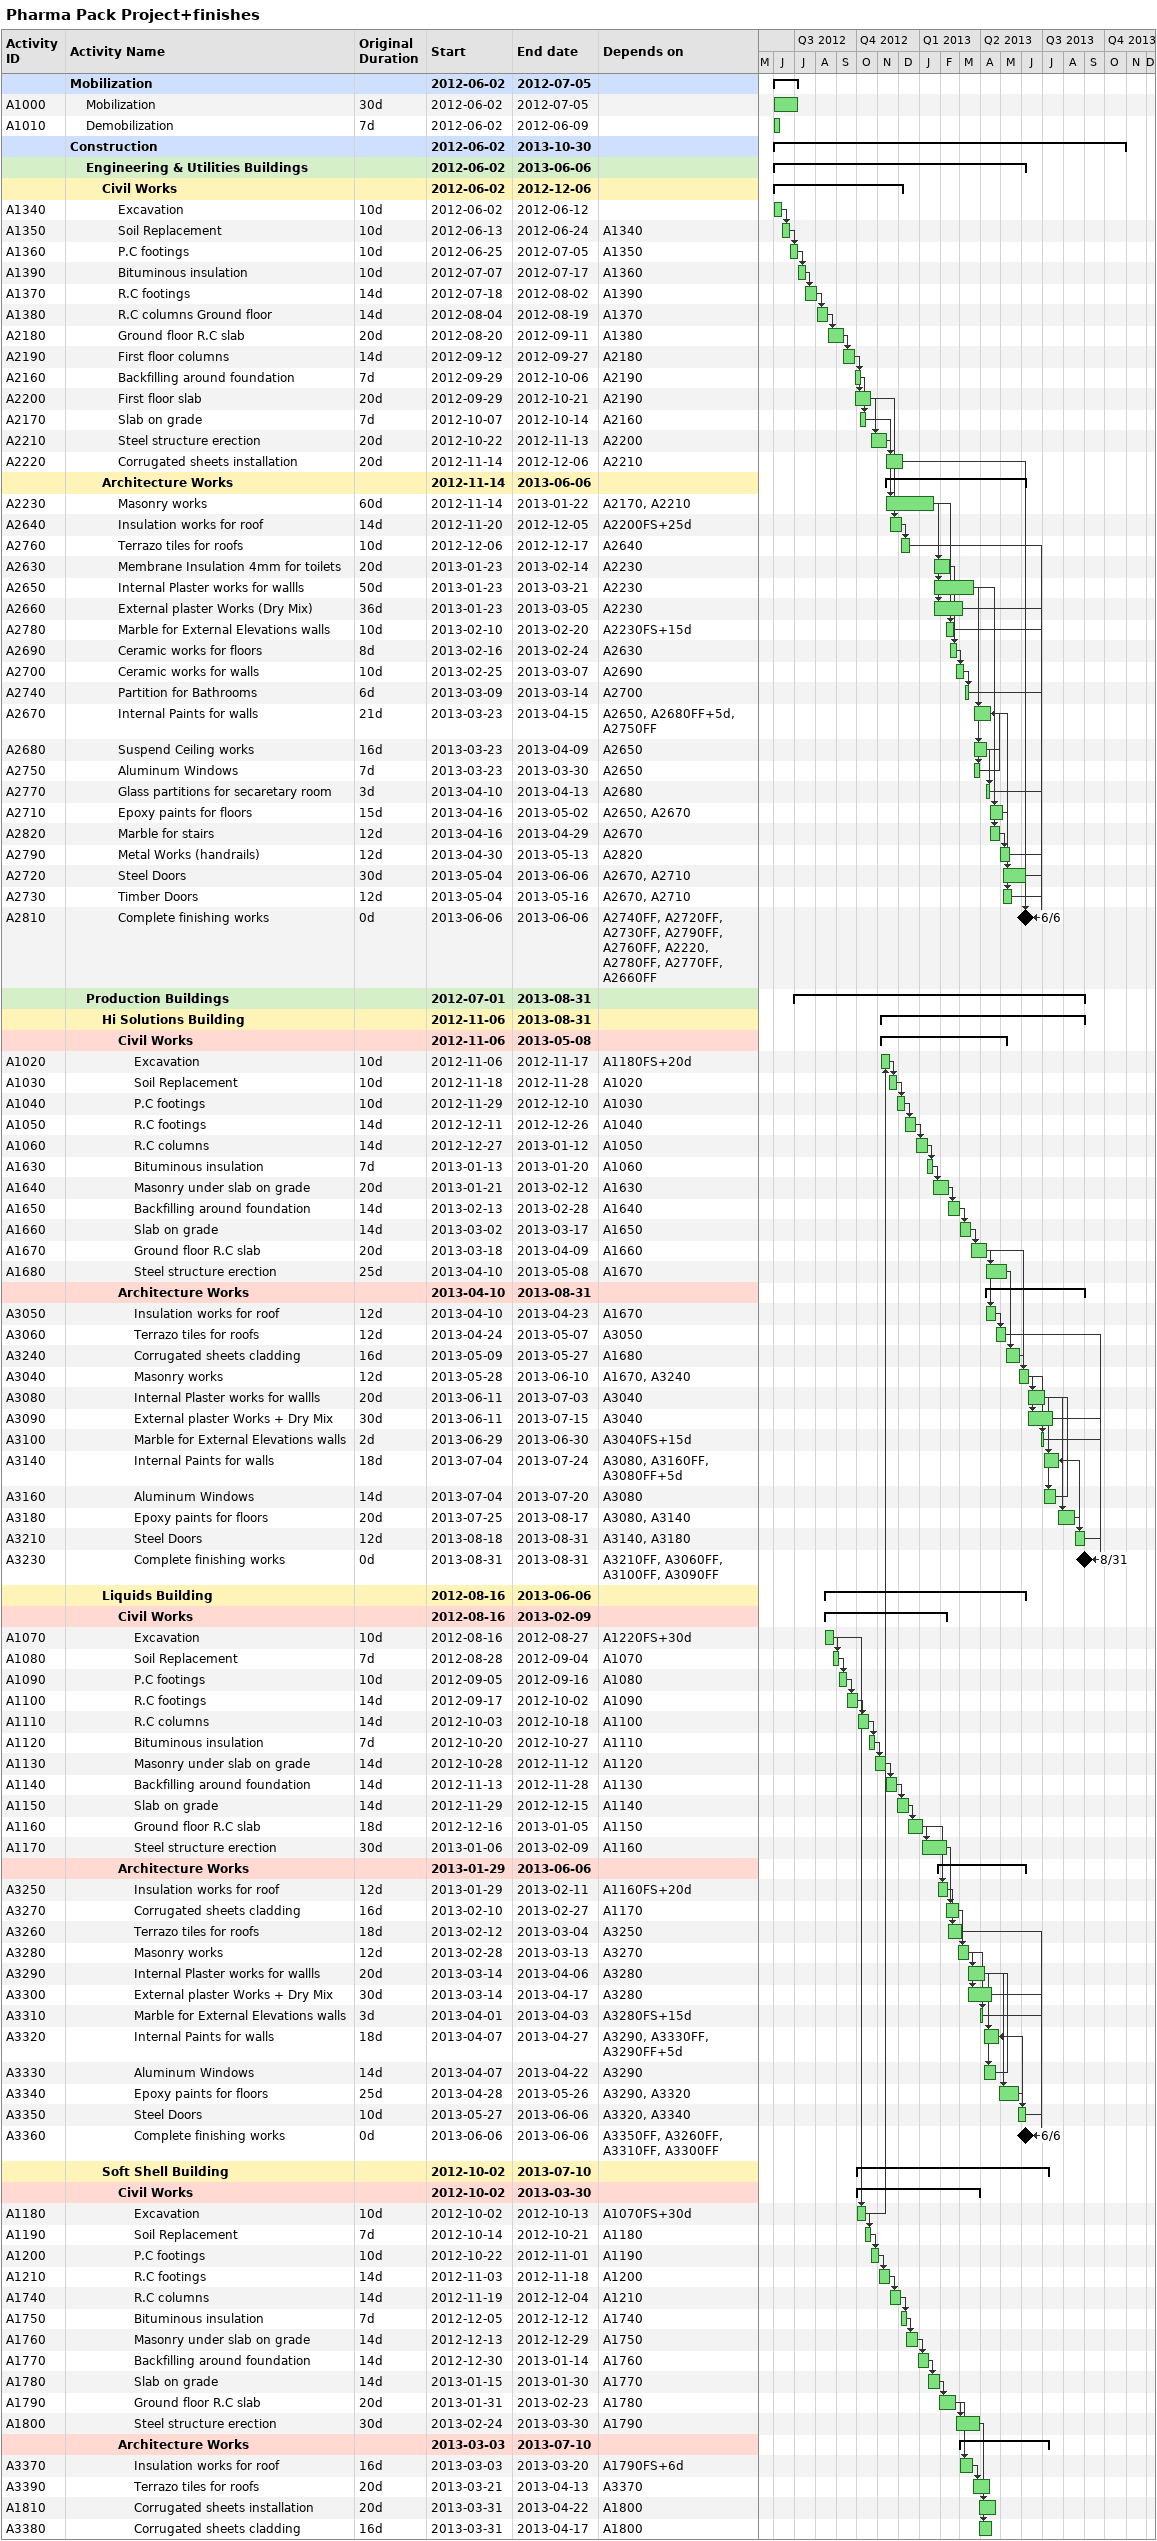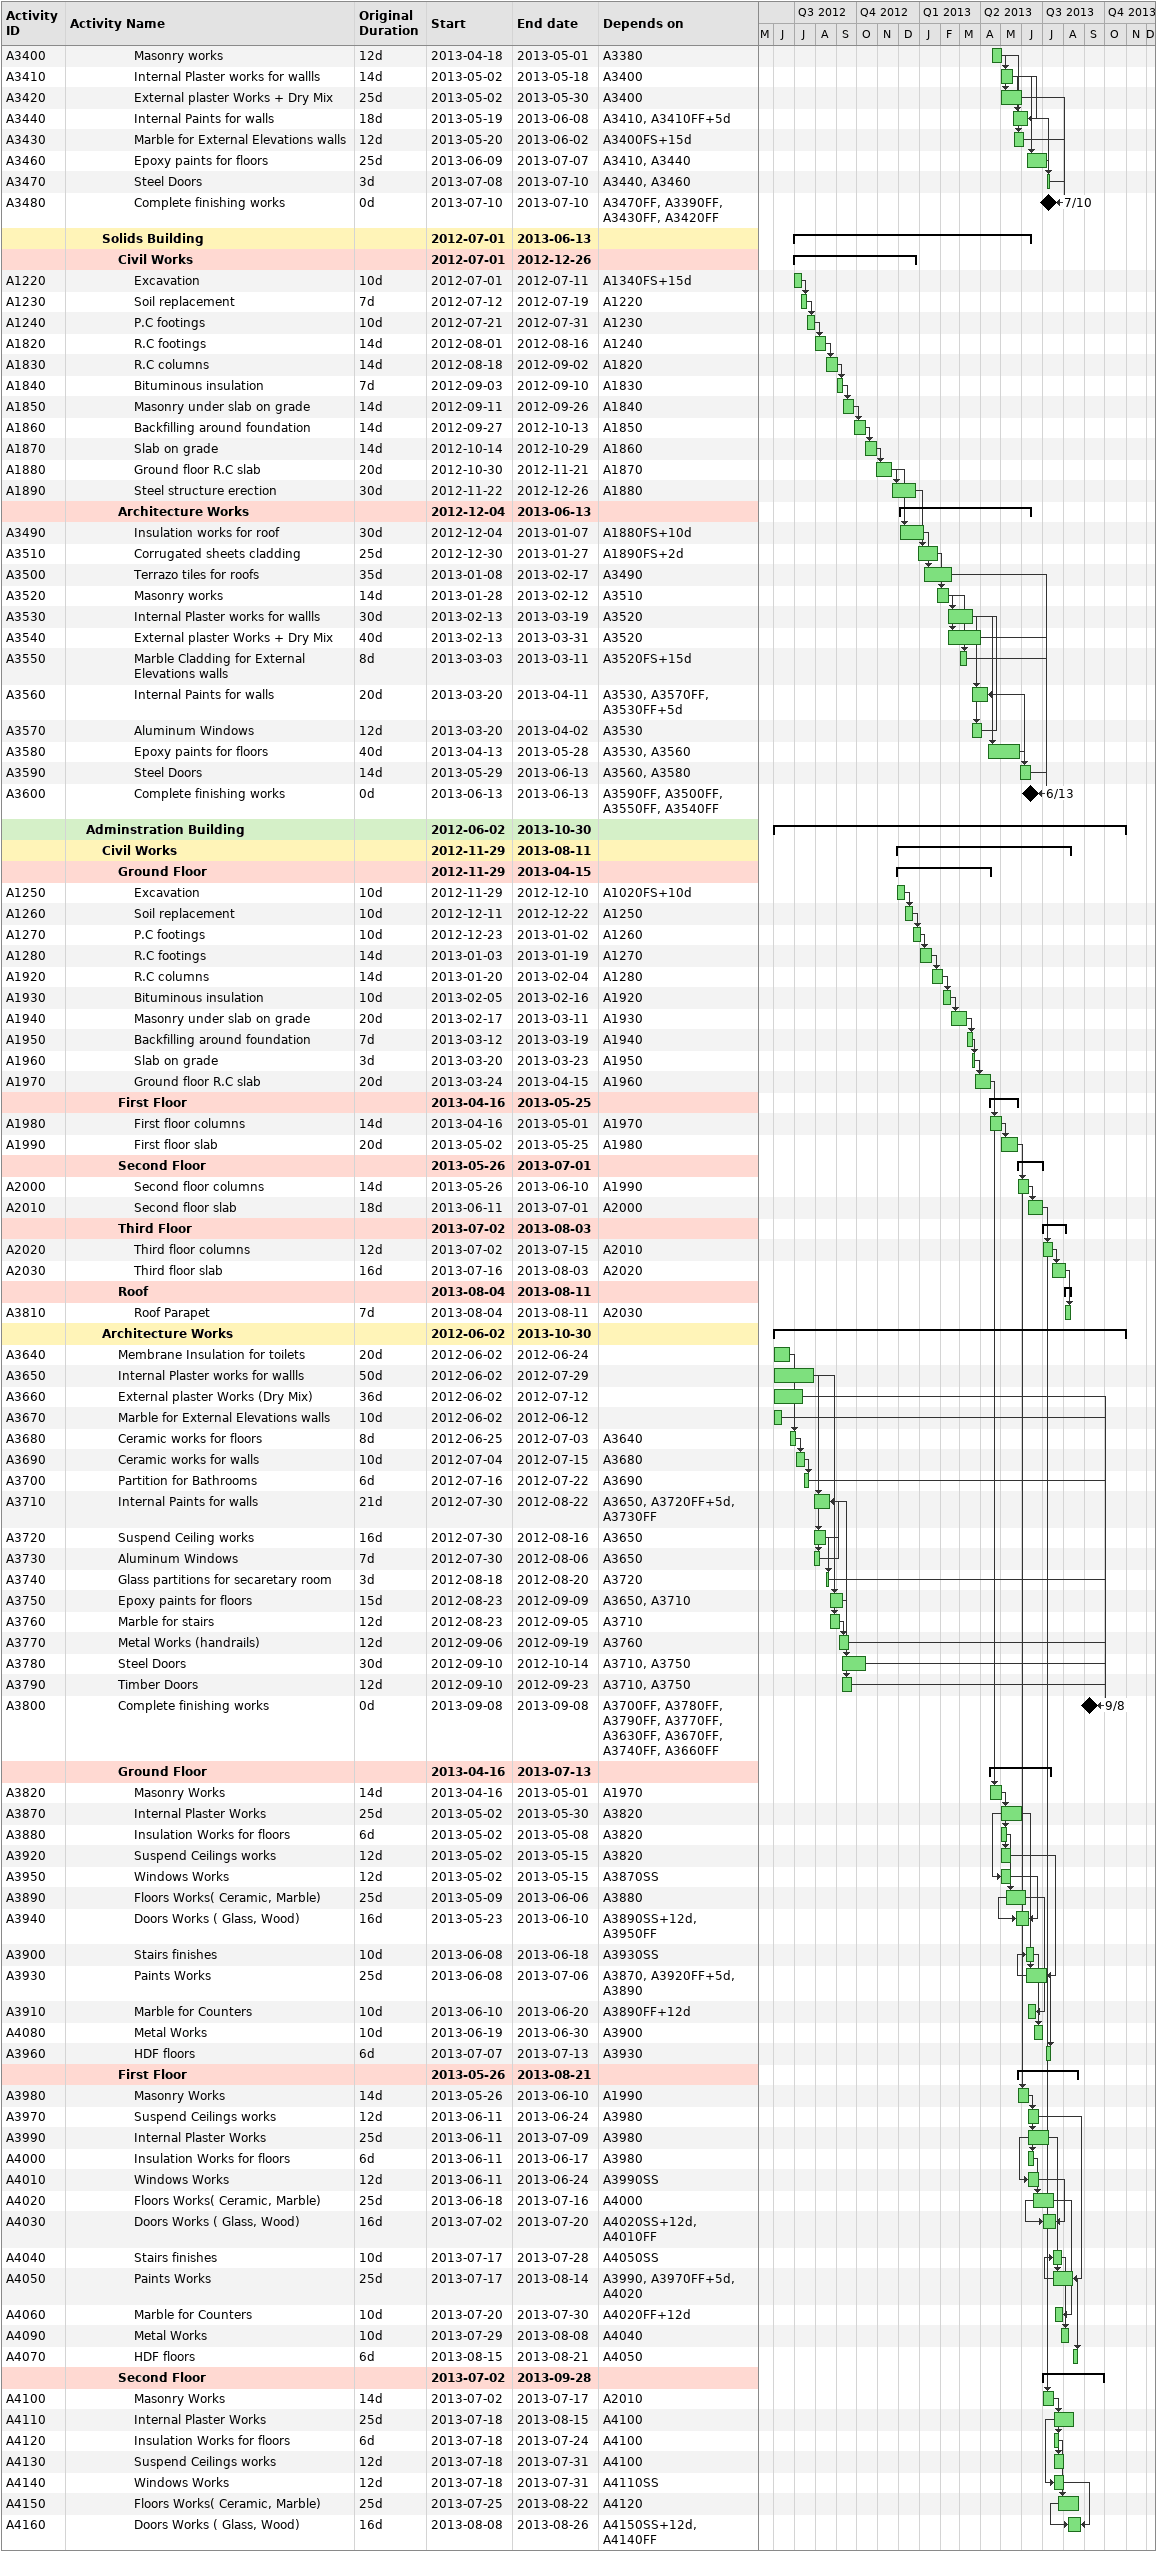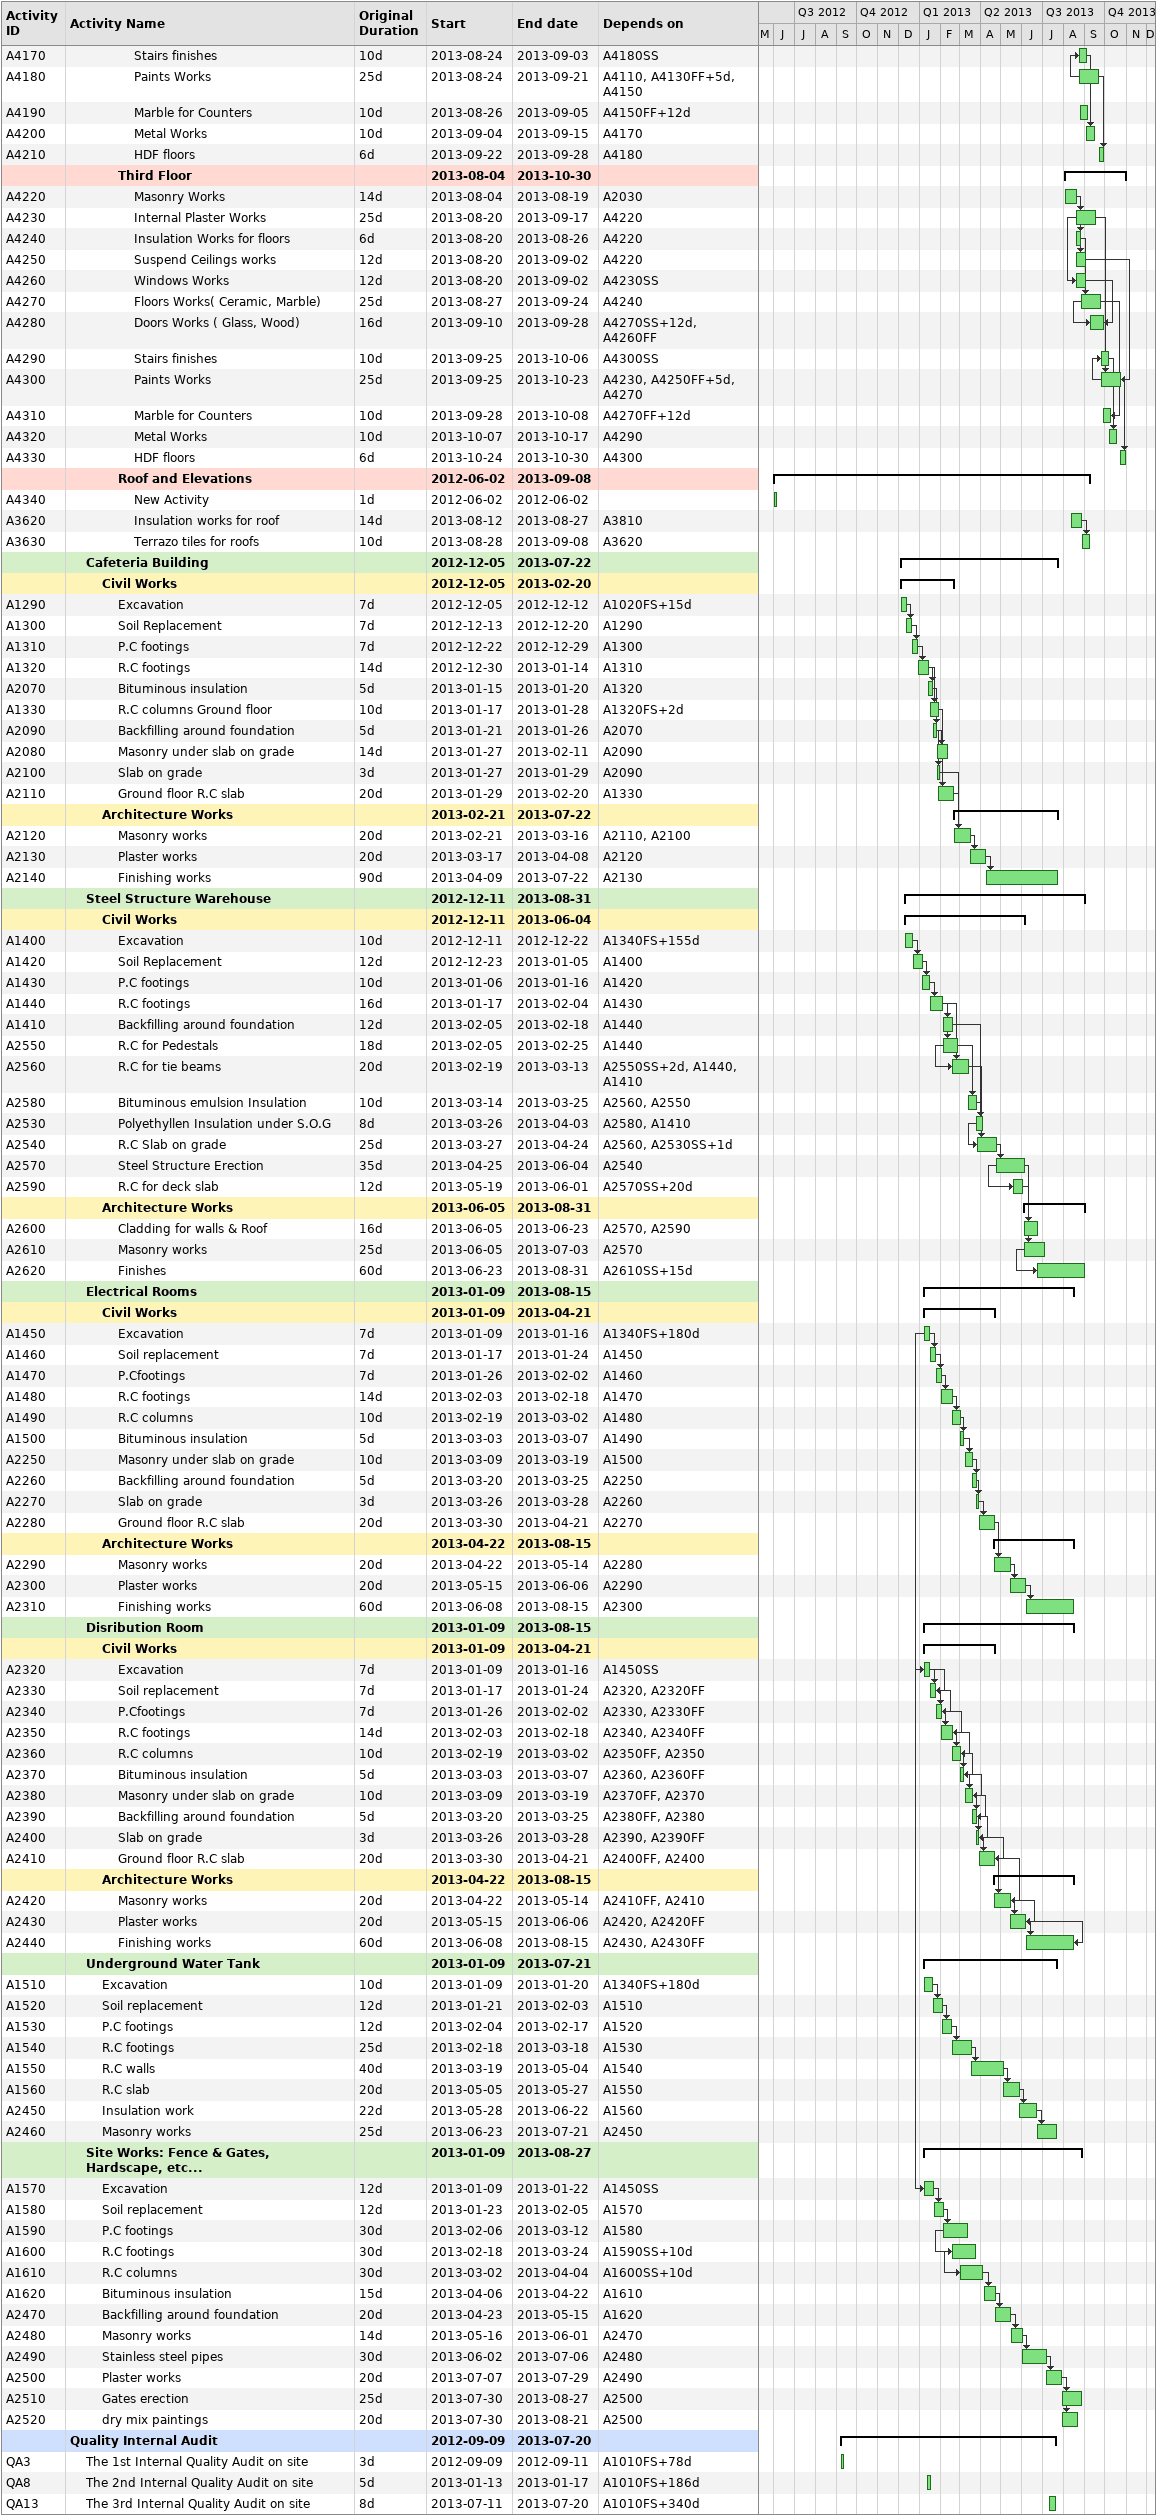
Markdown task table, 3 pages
Pharma Pack Project+finishes

| ID | Level | Task | Original duration | Start | Finish | Predecessors |
|---|---|---|---|---|---|---|
|  | 1 | **Mobilization** |  | 2012-06-02 | 2012-07-05 |  |
| A1000 | 2 | Mobilization | 30d | 2012-06-02 | 2012-07-05 |  |
| A1010 | 2 | Demobilization | 7d | 2012-06-02 | 2012-06-09 |  |
|  | 1 | **Construction** |  | 2012-06-02 | 2013-10-30 |  |
|  | 2 | **Engineering & Utilities Buildings** |  | 2012-06-02 | 2013-06-06 |  |
|  | 3 | **Civil Works** |  | 2012-06-02 | 2012-12-06 |  |
| A1340 | 4 | Excavation | 10d | 2012-06-02 | 2012-06-12 |  |
| A1350 | 4 | Soil Replacement | 10d | 2012-06-13 | 2012-06-24 | A1340 |
| A1360 | 4 | P.C footings | 10d | 2012-06-25 | 2012-07-05 | A1350 |
| A1390 | 4 | Bituminous insulation | 10d | 2012-07-07 | 2012-07-17 | A1360 |
| A1370 | 4 | R.C footings | 14d | 2012-07-18 | 2012-08-02 | A1390 |
| A1380 | 4 | R.C columns Ground floor | 14d | 2012-08-04 | 2012-08-19 | A1370 |
| A2180 | 4 | Ground floor R.C slab | 20d | 2012-08-20 | 2012-09-11 | A1380 |
| A2190 | 4 | First floor columns | 14d | 2012-09-12 | 2012-09-27 | A2180 |
| A2160 | 4 | Backfilling around foundation | 7d | 2012-09-29 | 2012-10-06 | A2190 |
| A2200 | 4 | First floor slab | 20d | 2012-09-29 | 2012-10-21 | A2190 |
| A2170 | 4 | Slab on grade | 7d | 2012-10-07 | 2012-10-14 | A2160 |
| A2210 | 4 | Steel structure erection | 20d | 2012-10-22 | 2012-11-13 | A2200 |
| A2220 | 4 | Corrugated sheets installation | 20d | 2012-11-14 | 2012-12-06 | A2210 |
|  | 3 | **Architecture Works** |  | 2012-11-14 | 2013-06-06 |  |
| A2230 | 4 | Masonry works | 60d | 2012-11-14 | 2013-01-22 | A2170, A2210 |
| A2640 | 4 | Insulation works for roof | 14d | 2012-11-20 | 2012-12-05 | A2200FS+25d |
| A2760 | 4 | Terrazo tiles for roofs | 10d | 2012-12-06 | 2012-12-17 | A2640 |
| A2630 | 4 | Membrane Insulation 4mm for toilets | 20d | 2013-01-23 | 2013-02-14 | A2230 |
| A2650 | 4 | Internal Plaster works for wallls | 50d | 2013-01-23 | 2013-03-21 | A2230 |
| A2660 | 4 | External plaster Works (Dry Mix) | 36d | 2013-01-23 | 2013-03-05 | A2230 |
| A2780 | 4 | Marble for External Elevations walls | 10d | 2013-02-10 | 2013-02-20 | A2230FS+15d |
| A2690 | 4 | Ceramic works for floors | 8d | 2013-02-16 | 2013-02-24 | A2630 |
| A2700 | 4 | Ceramic works for walls | 10d | 2013-02-25 | 2013-03-07 | A2690 |
| A2740 | 4 | Partition for Bathrooms | 6d | 2013-03-09 | 2013-03-14 | A2700 |
| A2670 | 4 | Internal Paints for walls | 21d | 2013-03-23 | 2013-04-15 | A2650, A2680FF+5d, A2750FF |
| A2680 | 4 | Suspend Ceiling works | 16d | 2013-03-23 | 2013-04-09 | A2650 |
| A2750 | 4 | Aluminum Windows | 7d | 2013-03-23 | 2013-03-30 | A2650 |
| A2770 | 4 | Glass partitions for secaretary room | 3d | 2013-04-10 | 2013-04-13 | A2680 |
| A2710 | 4 | Epoxy paints for floors | 15d | 2013-04-16 | 2013-05-02 | A2650, A2670 |
| A2820 | 4 | Marble for stairs | 12d | 2013-04-16 | 2013-04-29 | A2670 |
| A2790 | 4 | Metal Works (handrails) | 12d | 2013-04-30 | 2013-05-13 | A2820 |
| A2720 | 4 | Steel Doors | 30d | 2013-05-04 | 2013-06-06 | A2670, A2710 |
| A2730 | 4 | Timber Doors | 12d | 2013-05-04 | 2013-05-16 | A2670, A2710 |
| A2810 | 4 | Complete finishing works | 0d | 2013-06-06 | 2013-06-06 | A2740FF, A2720FF, A2730FF, A2790FF, A2760FF, A2220, A2780FF, A2770FF, A2660FF |
|  | 2 | **Production Buildings** |  | 2012-07-01 | 2013-08-31 |  |
|  | 3 | **Hi Solutions Building** |  | 2012-11-06 | 2013-08-31 |  |
|  | 4 | **Civil Works** |  | 2012-11-06 | 2013-05-08 |  |
| A1020 | 5 | Excavation | 10d | 2012-11-06 | 2012-11-17 | A1180FS+20d |
| A1030 | 5 | Soil Replacement | 10d | 2012-11-18 | 2012-11-28 | A1020 |
| A1040 | 5 | P.C footings | 10d | 2012-11-29 | 2012-12-10 | A1030 |
| A1050 | 5 | R.C footings | 14d | 2012-12-11 | 2012-12-26 | A1040 |
| A1060 | 5 | R.C columns | 14d | 2012-12-27 | 2013-01-12 | A1050 |
| A1630 | 5 | Bituminous insulation | 7d | 2013-01-13 | 2013-01-20 | A1060 |
| A1640 | 5 | Masonry under slab on grade | 20d | 2013-01-21 | 2013-02-12 | A1630 |
| A1650 | 5 | Backfilling around foundation | 14d | 2013-02-13 | 2013-02-28 | A1640 |
| A1660 | 5 | Slab on grade | 14d | 2013-03-02 | 2013-03-17 | A1650 |
| A1670 | 5 | Ground floor R.C slab | 20d | 2013-03-18 | 2013-04-09 | A1660 |
| A1680 | 5 | Steel structure erection | 25d | 2013-04-10 | 2013-05-08 | A1670 |
|  | 4 | **Architecture Works** |  | 2013-04-10 | 2013-08-31 |  |
| A3050 | 5 | Insulation works for roof | 12d | 2013-04-10 | 2013-04-23 | A1670 |
| A3060 | 5 | Terrazo tiles for roofs | 12d | 2013-04-24 | 2013-05-07 | A3050 |
| A3240 | 5 | Corrugated sheets cladding | 16d | 2013-05-09 | 2013-05-27 | A1680 |
| A3040 | 5 | Masonry works | 12d | 2013-05-28 | 2013-06-10 | A1670, A3240 |
| A3080 | 5 | Internal Plaster works for wallls | 20d | 2013-06-11 | 2013-07-03 | A3040 |
| A3090 | 5 | External plaster Works + Dry Mix | 30d | 2013-06-11 | 2013-07-15 | A3040 |
| A3100 | 5 | Marble for External Elevations walls | 2d | 2013-06-29 | 2013-06-30 | A3040FS+15d |
| A3140 | 5 | Internal Paints for walls | 18d | 2013-07-04 | 2013-07-24 | A3080, A3160FF, A3080FF+5d |
| A3160 | 5 | Aluminum Windows | 14d | 2013-07-04 | 2013-07-20 | A3080 |
| A3180 | 5 | Epoxy paints for floors | 20d | 2013-07-25 | 2013-08-17 | A3080, A3140 |
| A3210 | 5 | Steel Doors | 12d | 2013-08-18 | 2013-08-31 | A3140, A3180 |
| A3230 | 5 | Complete finishing works | 0d | 2013-08-31 | 2013-08-31 | A3210FF, A3060FF, A3100FF, A3090FF |
|  | 3 | **Liquids Building** |  | 2012-08-16 | 2013-06-06 |  |
|  | 4 | **Civil Works** |  | 2012-08-16 | 2013-02-09 |  |
| A1070 | 5 | Excavation | 10d | 2012-08-16 | 2012-08-27 | A1220FS+30d |
| A1080 | 5 | Soil Replacement | 7d | 2012-08-28 | 2012-09-04 | A1070 |
| A1090 | 5 | P.C footings | 10d | 2012-09-05 | 2012-09-16 | A1080 |
| A1100 | 5 | R.C footings | 14d | 2012-09-17 | 2012-10-02 | A1090 |
| A1110 | 5 | R.C columns | 14d | 2012-10-03 | 2012-10-18 | A1100 |
| A1120 | 5 | Bituminous insulation | 7d | 2012-10-20 | 2012-10-27 | A1110 |
| A1130 | 5 | Masonry under slab on grade | 14d | 2012-10-28 | 2012-11-12 | A1120 |
| A1140 | 5 | Backfilling around foundation | 14d | 2012-11-13 | 2012-11-28 | A1130 |
| A1150 | 5 | Slab on grade | 14d | 2012-11-29 | 2012-12-15 | A1140 |
| A1160 | 5 | Ground floor R.C slab | 18d | 2012-12-16 | 2013-01-05 | A1150 |
| A1170 | 5 | Steel structure erection | 30d | 2013-01-06 | 2013-02-09 | A1160 |
|  | 4 | **Architecture Works** |  | 2013-01-29 | 2013-06-06 |  |
| A3250 | 5 | Insulation works for roof | 12d | 2013-01-29 | 2013-02-11 | A1160FS+20d |
| A3270 | 5 | Corrugated sheets cladding | 16d | 2013-02-10 | 2013-02-27 | A1170 |
| A3260 | 5 | Terrazo tiles for roofs | 18d | 2013-02-12 | 2013-03-04 | A3250 |
| A3280 | 5 | Masonry works | 12d | 2013-02-28 | 2013-03-13 | A3270 |
| A3290 | 5 | Internal Plaster works for wallls | 20d | 2013-03-14 | 2013-04-06 | A3280 |
| A3300 | 5 | External plaster Works + Dry Mix | 30d | 2013-03-14 | 2013-04-17 | A3280 |
| A3310 | 5 | Marble for External Elevations walls | 3d | 2013-04-01 | 2013-04-03 | A3280FS+15d |
| A3320 | 5 | Internal Paints for walls | 18d | 2013-04-07 | 2013-04-27 | A3290, A3330FF, A3290FF+5d |
| A3330 | 5 | Aluminum Windows | 14d | 2013-04-07 | 2013-04-22 | A3290 |
| A3340 | 5 | Epoxy paints for floors | 25d | 2013-04-28 | 2013-05-26 | A3290, A3320 |
| A3350 | 5 | Steel Doors | 10d | 2013-05-27 | 2013-06-06 | A3320, A3340 |
| A3360 | 5 | Complete finishing works | 0d | 2013-06-06 | 2013-06-06 | A3350FF, A3260FF, A3310FF, A3300FF |
|  | 3 | **Soft Shell Building** |  | 2012-10-02 | 2013-07-10 |  |
|  | 4 | **Civil Works** |  | 2012-10-02 | 2013-03-30 |  |
| A1180 | 5 | Excavation | 10d | 2012-10-02 | 2012-10-13 | A1070FS+30d |
| A1190 | 5 | Soil Replacement | 7d | 2012-10-14 | 2012-10-21 | A1180 |
| A1200 | 5 | P.C footings | 10d | 2012-10-22 | 2012-11-01 | A1190 |
| A1210 | 5 | R.C footings | 14d | 2012-11-03 | 2012-11-18 | A1200 |
| A1740 | 5 | R.C columns | 14d | 2012-11-19 | 2012-12-04 | A1210 |
| A1750 | 5 | Bituminous insulation | 7d | 2012-12-05 | 2012-12-12 | A1740 |
| A1760 | 5 | Masonry under slab on grade | 14d | 2012-12-13 | 2012-12-29 | A1750 |
| A1770 | 5 | Backfilling around foundation | 14d | 2012-12-30 | 2013-01-14 | A1760 |
| A1780 | 5 | Slab on grade | 14d | 2013-01-15 | 2013-01-30 | A1770 |
| A1790 | 5 | Ground floor R.C slab | 20d | 2013-01-31 | 2013-02-23 | A1780 |
| A1800 | 5 | Steel structure erection | 30d | 2013-02-24 | 2013-03-30 | A1790 |
|  | 4 | **Architecture Works** |  | 2013-03-03 | 2013-07-10 |  |
| A3370 | 5 | Insulation works for roof | 16d | 2013-03-03 | 2013-03-20 | A1790FS+6d |
| A3390 | 5 | Terrazo tiles for roofs | 20d | 2013-03-21 | 2013-04-13 | A3370 |
| A1810 | 5 | Corrugated sheets installation | 20d | 2013-03-31 | 2013-04-22 | A1800 |
| A3380 | 5 | Corrugated sheets cladding | 16d | 2013-03-31 | 2013-04-17 | A1800 |
| A3400 | 5 | Masonry works | 12d | 2013-04-18 | 2013-05-01 | A3380 |
| A3410 | 5 | Internal Plaster works for wallls | 14d | 2013-05-02 | 2013-05-18 | A3400 |
| A3420 | 5 | External plaster Works + Dry Mix | 25d | 2013-05-02 | 2013-05-30 | A3400 |
| A3440 | 5 | Internal Paints for walls | 18d | 2013-05-19 | 2013-06-08 | A3410, A3410FF+5d |
| A3430 | 5 | Marble for External Elevations walls | 12d | 2013-05-20 | 2013-06-02 | A3400FS+15d |
| A3460 | 5 | Epoxy paints for floors | 25d | 2013-06-09 | 2013-07-07 | A3410, A3440 |
| A3470 | 5 | Steel Doors | 3d | 2013-07-08 | 2013-07-10 | A3440, A3460 |
| A3480 | 5 | Complete finishing works | 0d | 2013-07-10 | 2013-07-10 | A3470FF, A3390FF, A3430FF, A3420FF |
|  | 3 | **Solids Building** |  | 2012-07-01 | 2013-06-13 |  |
|  | 4 | **Civil Works** |  | 2012-07-01 | 2012-12-26 |  |
| A1220 | 5 | Excavation | 10d | 2012-07-01 | 2012-07-11 | A1340FS+15d |
| A1230 | 5 | Soil replacement | 7d | 2012-07-12 | 2012-07-19 | A1220 |
| A1240 | 5 | P.C footings | 10d | 2012-07-21 | 2012-07-31 | A1230 |
| A1820 | 5 | R.C footings | 14d | 2012-08-01 | 2012-08-16 | A1240 |
| A1830 | 5 | R.C columns | 14d | 2012-08-18 | 2012-09-02 | A1820 |
| A1840 | 5 | Bituminous insulation | 7d | 2012-09-03 | 2012-09-10 | A1830 |
| A1850 | 5 | Masonry under slab on grade | 14d | 2012-09-11 | 2012-09-26 | A1840 |
| A1860 | 5 | Backfilling around foundation | 14d | 2012-09-27 | 2012-10-13 | A1850 |
| A1870 | 5 | Slab on grade | 14d | 2012-10-14 | 2012-10-29 | A1860 |
| A1880 | 5 | Ground floor R.C slab | 20d | 2012-10-30 | 2012-11-21 | A1870 |
| A1890 | 5 | Steel structure erection | 30d | 2012-11-22 | 2012-12-26 | A1880 |
|  | 4 | **Architecture Works** |  | 2012-12-04 | 2013-06-13 |  |
| A3490 | 5 | Insulation works for roof | 30d | 2012-12-04 | 2013-01-07 | A1880FS+10d |
| A3510 | 5 | Corrugated sheets cladding | 25d | 2012-12-30 | 2013-01-27 | A1890FS+2d |
| A3500 | 5 | Terrazo tiles for roofs | 35d | 2013-01-08 | 2013-02-17 | A3490 |
| A3520 | 5 | Masonry works | 14d | 2013-01-28 | 2013-02-12 | A3510 |
| A3530 | 5 | Internal Plaster works for wallls | 30d | 2013-02-13 | 2013-03-19 | A3520 |
| A3540 | 5 | External plaster Works + Dry Mix | 40d | 2013-02-13 | 2013-03-31 | A3520 |
| A3550 | 5 | Marble Cladding for External Elevations walls | 8d | 2013-03-03 | 2013-03-11 | A3520FS+15d |
| A3560 | 5 | Internal Paints for walls | 20d | 2013-03-20 | 2013-04-11 | A3530, A3570FF, A3530FF+5d |
| A3570 | 5 | Aluminum Windows | 12d | 2013-03-20 | 2013-04-02 | A3530 |
| A3580 | 5 | Epoxy paints for floors | 40d | 2013-04-13 | 2013-05-28 | A3530, A3560 |
| A3590 | 5 | Steel Doors | 14d | 2013-05-29 | 2013-06-13 | A3560, A3580 |
| A3600 | 5 | Complete finishing works | 0d | 2013-06-13 | 2013-06-13 | A3590FF, A3500FF, A3550FF, A3540FF |
|  | 2 | **Adminstration Building** |  | 2012-06-02 | 2013-10-30 |  |
|  | 3 | **Civil Works** |  | 2012-11-29 | 2013-08-11 |  |
|  | 4 | **Ground Floor** |  | 2012-11-29 | 2013-04-15 |  |
| A1250 | 5 | Excavation | 10d | 2012-11-29 | 2012-12-10 | A1020FS+10d |
| A1260 | 5 | Soil replacement | 10d | 2012-12-11 | 2012-12-22 | A1250 |
| A1270 | 5 | P.C footings | 10d | 2012-12-23 | 2013-01-02 | A1260 |
| A1280 | 5 | R.C footings | 14d | 2013-01-03 | 2013-01-19 | A1270 |
| A1920 | 5 | R.C columns | 14d | 2013-01-20 | 2013-02-04 | A1280 |
| A1930 | 5 | Bituminous insulation | 10d | 2013-02-05 | 2013-02-16 | A1920 |
| A1940 | 5 | Masonry under slab on grade | 20d | 2013-02-17 | 2013-03-11 | A1930 |
| A1950 | 5 | Backfilling around foundation | 7d | 2013-03-12 | 2013-03-19 | A1940 |
| A1960 | 5 | Slab on grade | 3d | 2013-03-20 | 2013-03-23 | A1950 |
| A1970 | 5 | Ground floor R.C slab | 20d | 2013-03-24 | 2013-04-15 | A1960 |
|  | 4 | **First Floor** |  | 2013-04-16 | 2013-05-25 |  |
| A1980 | 5 | First floor columns | 14d | 2013-04-16 | 2013-05-01 | A1970 |
| A1990 | 5 | First floor slab | 20d | 2013-05-02 | 2013-05-25 | A1980 |
|  | 4 | **Second Floor** |  | 2013-05-26 | 2013-07-01 |  |
| A2000 | 5 | Second floor columns | 14d | 2013-05-26 | 2013-06-10 | A1990 |
| A2010 | 5 | Second floor slab | 18d | 2013-06-11 | 2013-07-01 | A2000 |
|  | 4 | **Third Floor** |  | 2013-07-02 | 2013-08-03 |  |
| A2020 | 5 | Third floor columns | 12d | 2013-07-02 | 2013-07-15 | A2010 |
| A2030 | 5 | Third floor slab | 16d | 2013-07-16 | 2013-08-03 | A2020 |
|  | 4 | **Roof** |  | 2013-08-04 | 2013-08-11 |  |
| A3810 | 5 | Roof Parapet | 7d | 2013-08-04 | 2013-08-11 | A2030 |
|  | 3 | **Architecture Works** |  | 2012-06-02 | 2013-10-30 |  |
| A3640 | 4 | Membrane Insulation for toilets | 20d | 2012-06-02 | 2012-06-24 |  |
| A3650 | 4 | Internal Plaster works for wallls | 50d | 2012-06-02 | 2012-07-29 |  |
| A3660 | 4 | External plaster Works (Dry Mix) | 36d | 2012-06-02 | 2012-07-12 |  |
| A3670 | 4 | Marble for External Elevations walls | 10d | 2012-06-02 | 2012-06-12 |  |
| A3680 | 4 | Ceramic works for floors | 8d | 2012-06-25 | 2012-07-03 | A3640 |
| A3690 | 4 | Ceramic works for walls | 10d | 2012-07-04 | 2012-07-15 | A3680 |
| A3700 | 4 | Partition for Bathrooms | 6d | 2012-07-16 | 2012-07-22 | A3690 |
| A3710 | 4 | Internal Paints for walls | 21d | 2012-07-30 | 2012-08-22 | A3650, A3720FF+5d, A3730FF |
| A3720 | 4 | Suspend Ceiling works | 16d | 2012-07-30 | 2012-08-16 | A3650 |
| A3730 | 4 | Aluminum Windows | 7d | 2012-07-30 | 2012-08-06 | A3650 |
| A3740 | 4 | Glass partitions for secaretary room | 3d | 2012-08-18 | 2012-08-20 | A3720 |
| A3750 | 4 | Epoxy paints for floors | 15d | 2012-08-23 | 2012-09-09 | A3650, A3710 |
| A3760 | 4 | Marble for stairs | 12d | 2012-08-23 | 2012-09-05 | A3710 |
| A3770 | 4 | Metal Works (handrails) | 12d | 2012-09-06 | 2012-09-19 | A3760 |
| A3780 | 4 | Steel Doors | 30d | 2012-09-10 | 2012-10-14 | A3710, A3750 |
| A3790 | 4 | Timber Doors | 12d | 2012-09-10 | 2012-09-23 | A3710, A3750 |
| A3800 | 4 | Complete finishing works | 0d | 2013-09-08 | 2013-09-08 | A3700FF, A3780FF, A3790FF, A3770FF, A3630FF, A3670FF, A3740FF, A3660FF |
|  | 4 | **Ground Floor** |  | 2013-04-16 | 2013-07-13 |  |
| A3820 | 5 | Masonry Works | 14d | 2013-04-16 | 2013-05-01 | A1970 |
| A3870 | 5 | Internal Plaster Works | 25d | 2013-05-02 | 2013-05-30 | A3820 |
| A3880 | 5 | Insulation Works for floors | 6d | 2013-05-02 | 2013-05-08 | A3820 |
| A3920 | 5 | Suspend Ceilings works | 12d | 2013-05-02 | 2013-05-15 | A3820 |
| A3950 | 5 | Windows Works | 12d | 2013-05-02 | 2013-05-15 | A3870SS |
| A3890 | 5 | Floors Works( Ceramic, Marble) | 25d | 2013-05-09 | 2013-06-06 | A3880 |
| A3940 | 5 | Doors Works ( Glass, Wood) | 16d | 2013-05-23 | 2013-06-10 | A3890SS+12d, A3950FF |
| A3900 | 5 | Stairs finishes | 10d | 2013-06-08 | 2013-06-18 | A3930SS |
| A3930 | 5 | Paints Works | 25d | 2013-06-08 | 2013-07-06 | A3870, A3920FF+5d, A3890 |
| A3910 | 5 | Marble for Counters | 10d | 2013-06-10 | 2013-06-20 | A3890FF+12d |
| A4080 | 5 | Metal Works | 10d | 2013-06-19 | 2013-06-30 | A3900 |
| A3960 | 5 | HDF floors | 6d | 2013-07-07 | 2013-07-13 | A3930 |
|  | 4 | **First Floor** |  | 2013-05-26 | 2013-08-21 |  |
| A3980 | 5 | Masonry Works | 14d | 2013-05-26 | 2013-06-10 | A1990 |
| A3970 | 5 | Suspend Ceilings works | 12d | 2013-06-11 | 2013-06-24 | A3980 |
| A3990 | 5 | Internal Plaster Works | 25d | 2013-06-11 | 2013-07-09 | A3980 |
| A4000 | 5 | Insulation Works for floors | 6d | 2013-06-11 | 2013-06-17 | A3980 |
| A4010 | 5 | Windows Works | 12d | 2013-06-11 | 2013-06-24 | A3990SS |
| A4020 | 5 | Floors Works( Ceramic, Marble) | 25d | 2013-06-18 | 2013-07-16 | A4000 |
| A4030 | 5 | Doors Works ( Glass, Wood) | 16d | 2013-07-02 | 2013-07-20 | A4020SS+12d, A4010FF |
| A4040 | 5 | Stairs finishes | 10d | 2013-07-17 | 2013-07-28 | A4050SS |
| A4050 | 5 | Paints Works | 25d | 2013-07-17 | 2013-08-14 | A3990, A3970FF+5d, A4020 |
| A4060 | 5 | Marble for Counters | 10d | 2013-07-20 | 2013-07-30 | A4020FF+12d |
| A4090 | 5 | Metal Works | 10d | 2013-07-29 | 2013-08-08 | A4040 |
| A4070 | 5 | HDF floors | 6d | 2013-08-15 | 2013-08-21 | A4050 |
|  | 4 | **Second Floor** |  | 2013-07-02 | 2013-09-28 |  |
| A4100 | 5 | Masonry Works | 14d | 2013-07-02 | 2013-07-17 | A2010 |
| A4110 | 5 | Internal Plaster Works | 25d | 2013-07-18 | 2013-08-15 | A4100 |
| A4120 | 5 | Insulation Works for floors | 6d | 2013-07-18 | 2013-07-24 | A4100 |
| A4130 | 5 | Suspend Ceilings works | 12d | 2013-07-18 | 2013-07-31 | A4100 |
| A4140 | 5 | Windows Works | 12d | 2013-07-18 | 2013-07-31 | A4110SS |
| A4150 | 5 | Floors Works( Ceramic, Marble) | 25d | 2013-07-25 | 2013-08-22 | A4120 |
| A4160 | 5 | Doors Works ( Glass, Wood) | 16d | 2013-08-08 | 2013-08-26 | A4150SS+12d, A4140FF |
| A4170 | 5 | Stairs finishes | 10d | 2013-08-24 | 2013-09-03 | A4180SS |
| A4180 | 5 | Paints Works | 25d | 2013-08-24 | 2013-09-21 | A4110, A4130FF+5d, A4150 |
| A4190 | 5 | Marble for Counters | 10d | 2013-08-26 | 2013-09-05 | A4150FF+12d |
| A4200 | 5 | Metal Works | 10d | 2013-09-04 | 2013-09-15 | A4170 |
| A4210 | 5 | HDF floors | 6d | 2013-09-22 | 2013-09-28 | A4180 |
|  | 4 | **Third Floor** |  | 2013-08-04 | 2013-10-30 |  |
| A4220 | 5 | Masonry Works | 14d | 2013-08-04 | 2013-08-19 | A2030 |
| A4230 | 5 | Internal Plaster Works | 25d | 2013-08-20 | 2013-09-17 | A4220 |
| A4240 | 5 | Insulation Works for floors | 6d | 2013-08-20 | 2013-08-26 | A4220 |
| A4250 | 5 | Suspend Ceilings works | 12d | 2013-08-20 | 2013-09-02 | A4220 |
| A4260 | 5 | Windows Works | 12d | 2013-08-20 | 2013-09-02 | A4230SS |
| A4270 | 5 | Floors Works( Ceramic, Marble) | 25d | 2013-08-27 | 2013-09-24 | A4240 |
| A4280 | 5 | Doors Works ( Glass, Wood) | 16d | 2013-09-10 | 2013-09-28 | A4270SS+12d, A4260FF |
| A4290 | 5 | Stairs finishes | 10d | 2013-09-25 | 2013-10-06 | A4300SS |
| A4300 | 5 | Paints Works | 25d | 2013-09-25 | 2013-10-23 | A4230, A4250FF+5d, A4270 |
| A4310 | 5 | Marble for Counters | 10d | 2013-09-28 | 2013-10-08 | A4270FF+12d |
| A4320 | 5 | Metal Works | 10d | 2013-10-07 | 2013-10-17 | A4290 |
| A4330 | 5 | HDF floors | 6d | 2013-10-24 | 2013-10-30 | A4300 |
|  | 4 | **Roof and Elevations** |  | 2012-06-02 | 2013-09-08 |  |
| A4340 | 5 | New Activity | 1d | 2012-06-02 | 2012-06-02 |  |
| A3620 | 5 | Insulation works for roof | 14d | 2013-08-12 | 2013-08-27 | A3810 |
| A3630 | 5 | Terrazo tiles for roofs | 10d | 2013-08-28 | 2013-09-08 | A3620 |
|  | 2 | **Cafeteria Building** |  | 2012-12-05 | 2013-07-22 |  |
|  | 3 | **Civil Works** |  | 2012-12-05 | 2013-02-20 |  |
| A1290 | 4 | Excavation | 7d | 2012-12-05 | 2012-12-12 | A1020FS+15d |
| A1300 | 4 | Soil Replacement | 7d | 2012-12-13 | 2012-12-20 | A1290 |
| A1310 | 4 | P.C footings | 7d | 2012-12-22 | 2012-12-29 | A1300 |
| A1320 | 4 | R.C footings | 14d | 2012-12-30 | 2013-01-14 | A1310 |
| A2070 | 4 | Bituminous insulation | 5d | 2013-01-15 | 2013-01-20 | A1320 |
| A1330 | 4 | R.C columns Ground floor | 10d | 2013-01-17 | 2013-01-28 | A1320FS+2d |
| A2090 | 4 | Backfilling around foundation | 5d | 2013-01-21 | 2013-01-26 | A2070 |
| A2080 | 4 | Masonry under slab on grade | 14d | 2013-01-27 | 2013-02-11 | A2090 |
| A2100 | 4 | Slab on grade | 3d | 2013-01-27 | 2013-01-29 | A2090 |
| A2110 | 4 | Ground floor R.C slab | 20d | 2013-01-29 | 2013-02-20 | A1330 |
|  | 3 | **Architecture Works** |  | 2013-02-21 | 2013-07-22 |  |
| A2120 | 4 | Masonry works | 20d | 2013-02-21 | 2013-03-16 | A2110, A2100 |
| A2130 | 4 | Plaster works | 20d | 2013-03-17 | 2013-04-08 | A2120 |
| A2140 | 4 | Finishing works | 90d | 2013-04-09 | 2013-07-22 | A2130 |
|  | 2 | **Steel Structure Warehouse** |  | 2012-12-11 | 2013-08-31 |  |
|  | 3 | **Civil Works** |  | 2012-12-11 | 2013-06-04 |  |
| A1400 | 4 | Excavation | 10d | 2012-12-11 | 2012-12-22 | A1340FS+155d |
| A1420 | 4 | Soil Replacement | 12d | 2012-12-23 | 2013-01-05 | A1400 |
| A1430 | 4 | P.C footings | 10d | 2013-01-06 | 2013-01-16 | A1420 |
| A1440 | 4 | R.C footings | 16d | 2013-01-17 | 2013-02-04 | A1430 |
| A1410 | 4 | Backfilling around foundation | 12d | 2013-02-05 | 2013-02-18 | A1440 |
| A2550 | 4 | R.C for Pedestals | 18d | 2013-02-05 | 2013-02-25 | A1440 |
| A2560 | 4 | R.C for tie beams | 20d | 2013-02-19 | 2013-03-13 | A2550SS+2d, A1440, A1410 |
| A2580 | 4 | Bituminous emulsion Insulation | 10d | 2013-03-14 | 2013-03-25 | A2560, A2550 |
| A2530 | 4 | Polyethyllen Insulation under S.O.G | 8d | 2013-03-26 | 2013-04-03 | A2580, A1410 |
| A2540 | 4 | R.C Slab on grade | 25d | 2013-03-27 | 2013-04-24 | A2560, A2530SS+1d |
| A2570 | 4 | Steel Structure Erection | 35d | 2013-04-25 | 2013-06-04 | A2540 |
| A2590 | 4 | R.C for deck slab | 12d | 2013-05-19 | 2013-06-01 | A2570SS+20d |
|  | 3 | **Architecture Works** |  | 2013-06-05 | 2013-08-31 |  |
| A2600 | 4 | Cladding for walls & Roof | 16d | 2013-06-05 | 2013-06-23 | A2570, A2590 |
| A2610 | 4 | Masonry works | 25d | 2013-06-05 | 2013-07-03 | A2570 |
| A2620 | 4 | Finishes | 60d | 2013-06-23 | 2013-08-31 | A2610SS+15d |
|  | 2 | **Electrical Rooms** |  | 2013-01-09 | 2013-08-15 |  |
|  | 3 | **Civil Works** |  | 2013-01-09 | 2013-04-21 |  |
| A1450 | 4 | Excavation | 7d | 2013-01-09 | 2013-01-16 | A1340FS+180d |
| A1460 | 4 | Soil replacement | 7d | 2013-01-17 | 2013-01-24 | A1450 |
| A1470 | 4 | P.Cfootings | 7d | 2013-01-26 | 2013-02-02 | A1460 |
| A1480 | 4 | R.C footings | 14d | 2013-02-03 | 2013-02-18 | A1470 |
| A1490 | 4 | R.C columns | 10d | 2013-02-19 | 2013-03-02 | A1480 |
| A1500 | 4 | Bituminous insulation | 5d | 2013-03-03 | 2013-03-07 | A1490 |
| A2250 | 4 | Masonry under slab on grade | 10d | 2013-03-09 | 2013-03-19 | A1500 |
| A2260 | 4 | Backfilling around foundation | 5d | 2013-03-20 | 2013-03-25 | A2250 |
| A2270 | 4 | Slab on grade | 3d | 2013-03-26 | 2013-03-28 | A2260 |
| A2280 | 4 | Ground floor R.C slab | 20d | 2013-03-30 | 2013-04-21 | A2270 |
|  | 3 | **Architecture Works** |  | 2013-04-22 | 2013-08-15 |  |
| A2290 | 4 | Masonry works | 20d | 2013-04-22 | 2013-05-14 | A2280 |
| A2300 | 4 | Plaster works | 20d | 2013-05-15 | 2013-06-06 | A2290 |
| A2310 | 4 | Finishing works | 60d | 2013-06-08 | 2013-08-15 | A2300 |
|  | 2 | **Disribution Room** |  | 2013-01-09 | 2013-08-15 |  |
|  | 3 | **Civil Works** |  | 2013-01-09 | 2013-04-21 |  |
| A2320 | 4 | Excavation | 7d | 2013-01-09 | 2013-01-16 | A1450SS |
| A2330 | 4 | Soil replacement | 7d | 2013-01-17 | 2013-01-24 | A2320, A2320FF |
| A2340 | 4 | P.Cfootings | 7d | 2013-01-26 | 2013-02-02 | A2330, A2330FF |
| A2350 | 4 | R.C footings | 14d | 2013-02-03 | 2013-02-18 | A2340, A2340FF |
| A2360 | 4 | R.C columns | 10d | 2013-02-19 | 2013-03-02 | A2350FF, A2350 |
| A2370 | 4 | Bituminous insulation | 5d | 2013-03-03 | 2013-03-07 | A2360, A2360FF |
| A2380 | 4 | Masonry under slab on grade | 10d | 2013-03-09 | 2013-03-19 | A2370FF, A2370 |
| A2390 | 4 | Backfilling around foundation | 5d | 2013-03-20 | 2013-03-25 | A2380FF, A2380 |
| A2400 | 4 | Slab on grade | 3d | 2013-03-26 | 2013-03-28 | A2390, A2390FF |
| A2410 | 4 | Ground floor R.C slab | 20d | 2013-03-30 | 2013-04-21 | A2400FF, A2400 |
|  | 3 | **Architecture Works** |  | 2013-04-22 | 2013-08-15 |  |
| A2420 | 4 | Masonry works | 20d | 2013-04-22 | 2013-05-14 | A2410FF, A2410 |
| A2430 | 4 | Plaster works | 20d | 2013-05-15 | 2013-06-06 | A2420, A2420FF |
| A2440 | 4 | Finishing works | 60d | 2013-06-08 | 2013-08-15 | A2430, A2430FF |
|  | 2 | **Underground Water Tank** |  | 2013-01-09 | 2013-07-21 |  |
| A1510 | 3 | Excavation | 10d | 2013-01-09 | 2013-01-20 | A1340FS+180d |
| A1520 | 3 | Soil replacement | 12d | 2013-01-21 | 2013-02-03 | A1510 |
| A1530 | 3 | P.C footings | 12d | 2013-02-04 | 2013-02-17 | A1520 |
| A1540 | 3 | R.C footings | 25d | 2013-02-18 | 2013-03-18 | A1530 |
| A1550 | 3 | R.C walls | 40d | 2013-03-19 | 2013-05-04 | A1540 |
| A1560 | 3 | R.C slab | 20d | 2013-05-05 | 2013-05-27 | A1550 |
| A2450 | 3 | Insulation work | 22d | 2013-05-28 | 2013-06-22 | A1560 |
| A2460 | 3 | Masonry works | 25d | 2013-06-23 | 2013-07-21 | A2450 |
|  | 2 | **Site Works: Fence & Gates, Hardscape, etc...** |  | 2013-01-09 | 2013-08-27 |  |
| A1570 | 3 | Excavation | 12d | 2013-01-09 | 2013-01-22 | A1450SS |
| A1580 | 3 | Soil replacement | 12d | 2013-01-23 | 2013-02-05 | A1570 |
| A1590 | 3 | P.C footings | 30d | 2013-02-06 | 2013-03-12 | A1580 |
| A1600 | 3 | R.C footings | 30d | 2013-02-18 | 2013-03-24 | A1590SS+10d |
| A1610 | 3 | R.C columns | 30d | 2013-03-02 | 2013-04-04 | A1600SS+10d |
| A1620 | 3 | Bituminous insulation | 15d | 2013-04-06 | 2013-04-22 | A1610 |
| A2470 | 3 | Backfilling around foundation | 20d | 2013-04-23 | 2013-05-15 | A1620 |
| A2480 | 3 | Masonry works | 14d | 2013-05-16 | 2013-06-01 | A2470 |
| A2490 | 3 | Stainless steel pipes | 30d | 2013-06-02 | 2013-07-06 | A2480 |
| A2500 | 3 | Plaster works | 20d | 2013-07-07 | 2013-07-29 | A2490 |
| A2510 | 3 | Gates erection | 25d | 2013-07-30 | 2013-08-27 | A2500 |
| A2520 | 3 | dry mix paintings | 20d | 2013-07-30 | 2013-08-21 | A2500 |
|  | 1 | **Quality Internal Audit** |  | 2012-09-09 | 2013-07-20 |  |
| QA3 | 2 | The 1st Internal Quality Audit on site | 3d | 2012-09-09 | 2012-09-11 | A1010FS+78d |
| QA8 | 2 | The 2nd Internal Quality Audit on site | 5d | 2013-01-13 | 2013-01-17 | A1010FS+186d |
| QA13 | 2 | The 3rd Internal Quality Audit on site | 8d | 2013-07-11 | 2013-07-20 | A1010FS+340d |
